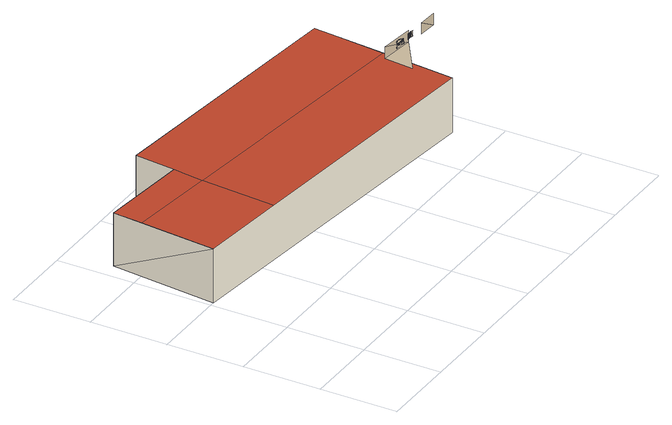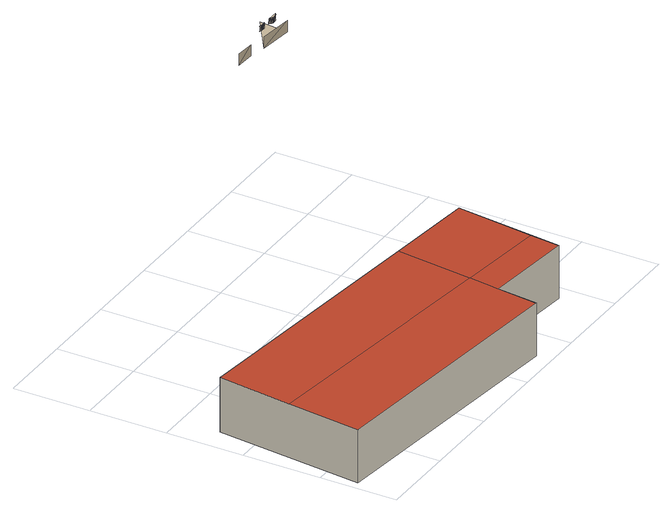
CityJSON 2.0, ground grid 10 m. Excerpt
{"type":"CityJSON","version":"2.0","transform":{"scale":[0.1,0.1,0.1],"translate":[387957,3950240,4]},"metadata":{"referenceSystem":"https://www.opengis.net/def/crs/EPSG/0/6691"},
"CityObjects":{
"building1":{"type":"Building","attributes":{"延べ面積換算係数":"1","大字・町コード":"6","町・丁目コード":"1","13+区市町村コード+大字・町コード+町・丁目コード":"13101006001","地区計画":"大手町・丸の内・有楽町地区","class":"3002","usage":"421","measuredHeight":68.5,"storeysAboveGround":8,"storeysBelowGround":2,"BuildingDetailAttribute.buildingRoofEdgeArea":4080.98,"BuildingDetailAttribute.fireproofStructureType":"1001","BuildingDetailAttribute.urbanPlanType":"21","BuildingDetailAttribute.areaClassificationType":"22","BuildingDetailAttribute.districtsAndZonesType":"10","BuildingDetailAttribute.landUseType":"214","BuildingDetailAttribute.detailedUsage":"1110","BuildingDetailAttribute.specifiedBuildingCoverageRate":80,"BuildingDetailAttribute.specifiedFloorAreaRate":1200,"BuildingDetailAttribute.surveyYear":2021,"BuildingIDAttribute.prefecture":"13","BuildingIDAttribute.city":"13101"},"address":[{"country":"日本","locality":"東京都千代田区大手町一丁目"}],"children":["building1-1"]},
"building1-1":{"type":"BuildingInstallation","parents":["building1"],"geometry":[{"type":"MultiSurface","lod":"2","boundaries":[[[0,1,2]],[[3,4,5]],[[6,7,8]],[[9,0,10]],[[6,3,7]],[[8,9,6]],[[9,10,6]],[[0,2,10]],[[6,10,3]],[[10,2,3]],[[2,1,11]],[[3,2,4]],[[2,11,4]],[[12,5,4]],[[1,13,11]],[[4,11,14]],[[11,15,14]],[[14,16,4]],[[14,15,17]],[[15,11,18]],[[15,19,17]],[[15,18,19]],[[16,14,17]],[[17,19,16]],[[19,18,16]],[[16,18,20]],[[18,21,20]],[[18,11,22]],[[4,16,23]],[[23,16,20]],[[21,18,22]],[[20,21,24]],[[11,13,22]],[[21,25,24]],[[23,20,24]],[[21,22,25]],[[4,23,12]],[[25,22,24]],[[22,23,24]],[[23,22,26]],[[26,12,23]],[[22,27,26]],[[22,13,27]],[[26,27,12]],[[27,13,12]],[[12,13,28]],[[29,30,31]],[[30,32,31]],[[33,34,35]],[[34,36,35]],[[37,33,35]],[[36,34,38]],[[35,36,37]],[[36,38,37]],[[34,39,38]],[[40,33,37]],[[37,38,40]],[[38,39,40]],[[40,39,41]],[[39,42,41]],[[43,40,41]],[[42,39,44]],[[41,42,43]],[[39,45,44]],[[46,40,43]],[[42,44,43]],[[43,44,46]],[[44,45,46]],[[39,47,45]],[[48,40,46]],[[46,45,49]],[[45,50,49]],[[49,48,46]],[[45,47,50]],[[49,50,51]],[[50,52,51]],[[50,53,52]],[[54,49,51]],[[51,52,54]],[[50,47,53]],[[52,53,54]],[[49,54,48]],[[32,55,31]],[[56,57,58]],[[57,59,58]]]}]},
"building2":{"type":"Building","attributes":{"延べ面積換算係数":"1","大字・町コード":"6","町・丁目コード":"1","13+区市町村コード+大字・町コード+町・丁目コード":"13101006001","地区計画":"大手町・丸の内・有楽町地区","class":"3001","usage":"421","measuredHeight":6.8,"storeysAboveGround":2,"storeysBelowGround":0,"RiverFloodingRiskAttribute.description":"8","RiverFloodingRiskAttribute.rank":"1","RiverFloodingRiskAttribute.depth":0.134,"RiverFloodingRiskAttribute.adminType":"2","RiverFloodingRiskAttribute.scale":"2","BuildingDetailAttribute.buildingRoofEdgeArea":835.6,"BuildingDetailAttribute.fireproofStructureType":"1001","BuildingDetailAttribute.urbanPlanType":"21","BuildingDetailAttribute.areaClassificationType":"22","BuildingDetailAttribute.districtsAndZonesType":"10","BuildingDetailAttribute.landUseType":"214","BuildingDetailAttribute.detailedUsage":"1110","BuildingDetailAttribute.specifiedBuildingCoverageRate":80,"BuildingDetailAttribute.specifiedFloorAreaRate":1200,"BuildingDetailAttribute.surveyYear":2021,"BuildingIDAttribute.prefecture":"13","BuildingIDAttribute.city":"13101"},"address":[{"country":"日本","locality":"東京都千代田区大手町一丁目"}],"geometry":[{"type":"Solid","lod":"2","boundaries":[[[[60,61,62,63,64,65]],[[66,67,68,69]],[[70,66,69,71]],[[72,73,69,68]],[[74,75,71,69,73]],[[66,70,67]],[[67,70,60]],[[74,73,72,64,63]],[[64,72,68,67,65]],[[61,60,70,71]],[[63,62,75,74]],[[65,67,60]],[[62,61,71,75]]]],"semantics":{"surfaces":[{"type":"GroundSurface"},{"type":"RoofSurface"},{"type":"WallSurface"}],"values":[[0,1,1,1,1,1,2,2,2,2,2,2,2]]}}]}
},
"vertices":[
[122,27,344],[120,25,344],[125,28,344],[125,28,337],[126,28,337],[120,25,337],[124,27,337],[122,27,337],[123,27,337],[123,27,344],[124,27,344],[126,28,344],[134,25,337],[134,25,344],[127,28,337],[127,28,344],[129,28,337],[128,28,337],[129,28,344],[128,28,344],[130,27,337],[130,27,344],[132,26,344],[132,26,337],[131,27,337],[131,27,344],[133,25,337],[133,25,344],[134,24,337],[113,1,322],[117,39,322],[162,34,322],[117,39,337],[144,24,337],[144,24,344],[145,25,337],[145,25,344],[146,25,337],[146,25,344],[147,25,344],[147,25,337],[148,25,337],[148,25,344],[149,25,337],[149,25,344],[150,25,344],[150,25,337],[154,24,344],[154,24,337],[151,25,337],[151,25,344],[152,25,337],[152,25,344],[153,24,344],[153,24,337],[162,34,337],[184,30,322],[184,30,337],[209,28,322],[209,28,337],
[22,339,9],[139,327,9],[145,380,9],[489,343,9],[468,151,9],[7,200,9],[18,300,79],[7,200,80],[124,188,80],[134,287,79],[22,339,79],[139,327,79],[468,151,81],[479,247,80],[489,343,79],[145,380,79]
]}
